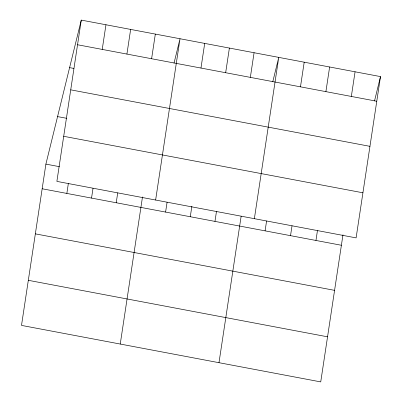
<?xml version="1.0" encoding="UTF-8"?>
<svg xmlns="http://www.w3.org/2000/svg" width="402" height="402" viewBox="0 0 402 402"><rect width="100%" height="100%" fill="white"/><g stroke="black" fill="none" stroke-linecap="round" stroke-linejoin="round"><path stroke-width="0.6" d="M81.269 20.1L56.878 181.387L356.107 237.883L380.498 76.596L81.269 20.1L45.893 164.117L21.502 325.404L320.731 381.9L342.976 234.788M66.853 193.432L68.34 183.568M102.229 49.411L105.957 24.763M91.535 198.091L93.028 188.231M126.916 54.074L130.645 29.421M116.223 202.754L117.716 192.89M151.604 58.732L155.328 34.085M120.243 344.047L142.494 196.935M155.624 200.03L180.016 38.743L174.031 63.114M165.594 212.075L167.086 202.211M200.975 68.054L204.703 43.406M190.282 216.733L191.87 206.256M225.663 72.717L229.391 48.064M214.969 221.396L216.462 211.532M250.345 77.375L254.074 52.727M218.989 362.694L241.145 216.196M254.371 218.673L278.762 57.385L272.777 81.757M265.089 230.859L266.581 220.999M300.47 86.842L304.198 62.189M290.525 235.662L292.018 225.798M325.901 91.641L329.63 66.988M315.957 240.461L317.449 230.602M351.338 96.445L355.066 71.792M374.513 100.967L380.498 76.596M77.541 44.753L376.769 101.244M69.596 67.626L73.918 68.44M70.722 89.842L369.951 146.338M57.566 116.59L66.822 118.339M63.697 136.298L362.926 192.794M45.893 164.117L59.471 166.679M42.165 188.769L341.393 245.265M35.346 233.858L334.575 290.355M28.321 280.315L327.55 336.811"/></g></svg>
